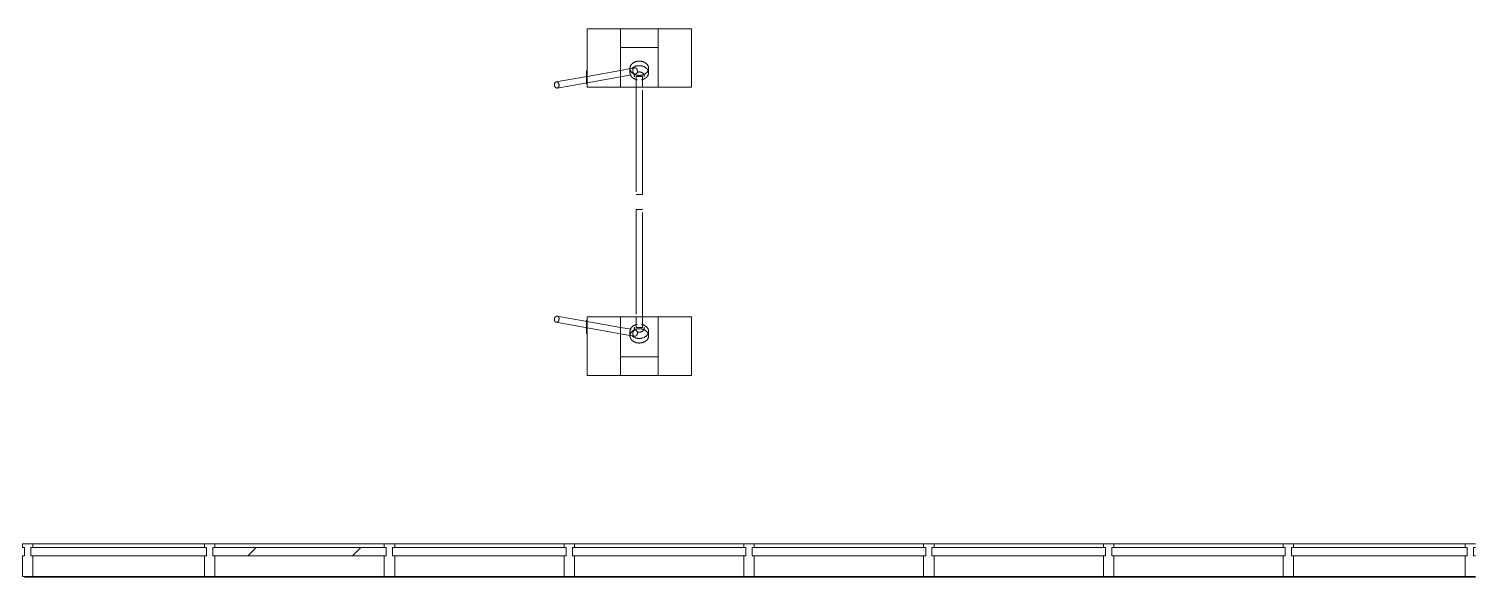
# Model space of a CAD drawing. Header units: millimetres. Extents: x 81731 to 272849, y -8553 to 29000.
# Drawn here: x 152629 to 159518, y 15040 to 17665 of the extents above; entities that cross this region are included whole.
import ezdxf

# ---------------------------------------------------------------- set-up
doc = ezdxf.new("R2010")
doc.units = ezdxf.units.MM
doc.linetypes.add('200_ШТРИХ__ш1_п0_6_', pattern=[800, 500, -300])
for name, color, linetype, lineweight in [('A-DETL-MBND-1', 7, '200_ШТРИХ__ш1_п0_6_', 9), ('A-GLAZ-CURT-2', 7, 'Continuous', 5), ('A-GLAZ-CWMG-2', 7, 'Continuous', 5)]:
    doc.layers.add(name, color=color, linetype=linetype, lineweight=lineweight)
doc.layers.add('A-FLOR-1', color=7, linetype='Continuous', lineweight=5, true_color=0xaaaaaa)

# ---------------------------------------------------------------- blocks, each defined once
blk = doc.blocks.new('Системная панель - Стекло - 40мм-23997895-2_4_3_птичка')
at = {"layer": 'A-GLAZ-CURT-2'}
for p, q in [((420, 0), (-420, 0)), ((-420, 0), (-420, -40)), ((420, -40), (420, 0)), ((-420, -40), (420, -40))]:
    blk.add_line(p, q, dxfattribs=at)
blk = doc.blocks.new('Прямоугольный импост - Импост структурный с накладкой - 160мм-23771928-2_4_3_птичка')
at = {"layer": 'A-GLAZ-CWMG-2'}
for p, q in [((7630, 15200), (6810, 15200)), ((7630, 15043), (6810, 15043))]:
    blk.add_line(p, q, dxfattribs=at)
blk = doc.blocks.new('Прямоугольный импост - Импост структурный с накладкой - 160мм-23997896-2_4_3_птичка')
at = {"layer": 'A-GLAZ-CWMG-2'}
for p, q in [((-50, 40), (-50, 140)), ((-50, 140), (-0.3, 140)), ((-40, 40), (-50, 40)), ((-50, -17), (-50, 0)), ((-50, 0), (-40, 0)), ((-40, 0), (-40, 40)), ((-10, 40), (-10, 0)), ((-0.3, 40), (-10, 40)), ((-10, 0), (-0.3, 0)), ((-0.3, -17), (-50, -17))]:
    blk.add_line(p, q, dxfattribs=at)
blk = doc.blocks.new('Прямоугольный импост - Импост структурный с накладкой - 160мм-23997897-2_4_3_птичка')
at = {"layer": 'A-GLAZ-CWMG-2'}
for p, q in [((0, 140), (-50, 140)), ((-50, 140), (-50, 40)), ((0, 40), (0, 140)), ((-50, 40), (-40, 40)), ((-40, 0), (-50, 0)), ((-50, 0), (-50, -17)), ((-40, 40), (-40, 0)), ((-10, 0), (-10, 40)), ((-10, 40), (0, 40)), ((0, 0), (-10, 0)), ((0, -17), (0, 0)), ((-50, -17), (0, -17))]:
    blk.add_line(p, q, dxfattribs=at)
blk = doc.blocks.new('Системная панель - Стекло - 40мм-23997898-2_4_3_птичка')
at = {"layer": 'A-GLAZ-CURT-2'}
h = blk.add_hatch(dxfattribs=at)
h.set_pattern_fill('FP_156', color=256, style=0, pattern_type=2)
h.set_pattern_definition([(45, (-13750.1, -14683), (-1414.21, 1414.21), [1000, -3000]), (45, (-14750.1, -15183), (-1414.21, 1414.21), [3000, -1000]), (45, (-12750.1, -15683), (-1414.21, 1414.21), [1000, -3000])])
h.paths.add_polyline_path([(420.1, -40), (420.1, 0), (-420.1, 0), (-420.1, -40)])
for p, q in [((420.1, 0), (-420.1, 0)), ((-420.1, 0), (-420.1, -40)), ((-420.1, -40), (420.1, -40)), ((420.1, -40), (420.1, 0))]:
    blk.add_line(p, q, dxfattribs=at)
blk = doc.blocks.new('Прямоугольный импост - Импост структурный с накладкой - 160мм-23771920-2_4_3_птичка')
at = {"layer": 'A-GLAZ-CWMG-2'}
for p, q in [((13660.3, 15200), (12840, 15200)), ((13660.3, 15043), (12840, 15043))]:
    blk.add_line(p, q, dxfattribs=at)
blk = doc.blocks.new('Прямоугольный импост - Импост структурный с накладкой - 160мм-23997894-2_4_3_птичка')
at = {"layer": 'A-GLAZ-CWMG-2'}
for p, q in [((-25, 40), (-25, 140)), ((-25, 140), (25, 140)), ((25, 140), (25, 40)), ((-15, 40), (-25, 40)), ((-25, -17), (-25, 0)), ((-25, 0), (-15, 0)), ((-15, 0), (-15, 40)), ((15, 40), (15, 0)), ((25, 40), (15, 40)), ((15, 0), (25, 0)), ((25, 0), (25, -17)), ((25, -17), (-25, -17))]:
    blk.add_line(p, q, dxfattribs=at)
blk = doc.blocks.new('Системная панель - Стекло - 40мм-23997899-2_4_3_птичка')
at = {"layer": 'A-GLAZ-CURT-2'}
for p, q in [((415, 0), (-415, 0)), ((-415, 0), (-415, -40)), ((415, -40), (415, 0)), ((-415, -40), (415, -40))]:
    blk.add_line(p, q, dxfattribs=at)
blk = doc.blocks.new('Прямоугольный импост - Импост структурный с накладкой - 160мм-23771909-2_4_3_птичка')
at = {"layer": 'A-GLAZ-CWMG-2'}
for p, q in [((11930, 15200), (11120, 15200)), ((11930, 15043), (11120, 15043))]:
    blk.add_line(p, q, dxfattribs=at)
blk = doc.blocks.new('Системная панель - Стекло - 40мм-V204-2_4_3_птичка')
at = {"layer": 'A-GLAZ-CURT-2'}
for p, q in [((415, 0), (-415, 0)), ((-415, 0), (-415, -40)), ((415, -40), (415, 0)), ((-415, -40), (415, -40))]:
    blk.add_line(p, q, dxfattribs=at)
blk = doc.blocks.new('Системная панель - Стекло - 40мм-V205-2_4_3_птичка')
at = {"layer": 'A-GLAZ-CURT-2'}
for p, q in [((415, 0), (-415, 0)), ((-415, 0), (-415, -40)), ((415, -40), (415, 0)), ((-415, -40), (415, -40))]:
    blk.add_line(p, q, dxfattribs=at)
blk = doc.blocks.new('Системная панель - Стекло - 40мм-V206-2_4_3_птичка')
at = {"layer": 'A-GLAZ-CURT-2'}
h = blk.add_hatch(dxfattribs=at)
h.set_pattern_fill('FP_158', color=256, style=0, pattern_type=2)
h.set_pattern_definition([(45, (-8585, -14683), (-1414.21, 1414.21), [1000, -3000]), (45, (-9585, -15183), (-1414.21, 1414.21), [3000, -1000]), (45, (-7585, -15683), (-1414.21, 1414.21), [1000, -3000])])
h.paths.add_polyline_path([(415, -40), (415, 0), (-415, 0), (-415, -40), (47, -40)])
for p, q in [((415, 0), (-415, 0)), ((-415, 0), (-415, -40)), ((415, -40), (415, 0)), ((-415, -40), (415, -40))]:
    blk.add_line(p, q, dxfattribs=at)
blk = doc.blocks.new('Системная панель - Стекло - 40мм-V207-2_4_3_птичка')
at = {"layer": 'A-GLAZ-CURT-2'}
for p, q in [((415, 0), (-415, 0)), ((-415, 0), (-415, -40)), ((415, -40), (415, 0)), ((-415, -40), (415, -40))]:
    blk.add_line(p, q, dxfattribs=at)
blk = doc.blocks.new('Системная панель - Стекло - 40мм-V208-2_4_3_птичка')
at = {"layer": 'A-GLAZ-CURT-2'}
for p, q in [((415, 0), (-415, 0)), ((-415, 0), (-415, -40)), ((415, -40), (415, 0)), ((-415, -40), (415, -40))]:
    blk.add_line(p, q, dxfattribs=at)
blk = doc.blocks.new('Gotschlich_Турникет-трипод_Тумбовый_Modul_Cross _R18 - Modul Cross 2-Arm-31992132-2_4_3_птичка')
at = {"layer": 'A-DETL-MBND-1'}
for p, q in [((-140, 250), (-140, 90)), ((-140, 90), (-140, 250)), ((-140, 250), (140, 250)), ((140, 250), (-140, 250)), ((140, 250), (140, 90)), ((140, 90), (140, 250)), ((-50.7, 90), (-140, 90)), ((-140, 90), (140, 90)), ((-140, 90), (-140, -90)), ((-140, 90), (-140, -90)), ((-140, -90), (-140, 90)), ((-140, 90), (-140, -90)), ((-140, 90), (140, 90)), ((-140, 90), (140, 90)), ((-140, -90), (-140, 90)), ((-140, 90), (-140, -90)), ((-140, 90), (140, 90)), ((-140, 90), (140, 90)), ((-140, 90), (140, 90)), ((-140, 90), (140, 90)), ((140, 90), (-50.7, 90)), ((-50.7, 90), (-50.7, -90)), ((140, -90), (140, 90)), ((140, -90), (140, 90)), ((140, 90), (140, -90)), ((140, -90), (140, 90)), ((140, 90), (140, -90)), ((70.8, 44.5), (49, 44.5)), ((94.8, 15), (88.7, 15)), ((140, 15), (94.8, 15)), ((653.7, 15), (140, 15)), ((47.1, -22.8), (50.9, -43.8)), ((49, -44.5), (70.8, -44.5)), ((50.9, -43.8), (59.1, -90)), ((89.6, -90), (80.4, -38.5)), ((88.7, -15), (94.8, -15)), ((94.8, -15), (140, -15)), ((140, -15), (653.7, -15)), ((140, -90), (-140, -90)), ((-140, -90), (-50.7, -90)), ((-140, -90), (140, -90)), ((140, -90), (-140, -90)), ((-140, -90), (140, -90)), ((140, -90), (-140, -90)), ((-140, -250), (-140, -90)), ((-140, -90), (-140, -250)), ((-140, -90), (60, -90)), ((-140, -90), (140, -90)), ((-50.7, -90), (140, -90)), ((59.1, -90), (87.7, -250)), ((87.7, -90), (140, -90)), ((118.2, -250), (89.6, -90)), ((140, -250), (140, -90)), ((140, -90), (140, -250)), ((-140, -250), (91.5, -250)), ((140, -250), (-140, -250)), ((63.6, -250), (60.8, -250)), ((60.8, -250), (63.6, -250)), ((60.8, -250), (60.8, -252)), ((63.6, -252), (60.8, -252)), ((60.8, -252), (63.6, -252)), ((64.9, -250), (62.5, -250)), ((62.5, -250), (73, -250)), ((62.5, -250), (62.5, -252)), ((73, -252), (62.5, -252)), ((62.5, -252), (64.9, -252)), ((76.7, -250), (63.6, -250)), ((63.6, -250), (65.8, -250)), ((63.6, -250), (63.6, -252)), ((65.8, -252), (63.6, -252)), ((63.6, -252), (76.7, -252)), ((68.9, -250), (63.9, -250)), ((63.9, -250), (65.6, -250)), ((63.9, -250), (63.9, -252)), ((65.6, -252), (63.9, -252)), ((63.9, -252), (68.9, -252)), ((65.7, -250), (64.5, -250)), ((64.5, -250), (77.5, -250)), ((64.5, -250), (64.5, -252)), ((77.5, -252), (64.5, -252)), ((64.5, -252), (65.7, -252)), ((66.4, -250), (64.9, -250)), ((64.9, -250), (64.9, -252)), ((64.9, -252), (66.4, -252)), ((65.6, -250), (67.2, -250)), ((67.2, -252), (65.6, -252)), ((77.9, -250), (65.7, -250)), ((65.7, -250), (65.7, -252)), ((65.7, -252), (77.9, -252)), ((65.8, -250), (78.2, -250)), ((65.8, -250), (65.8, -252)), ((78.2, -252), (65.8, -252)), ((79.3, -250), (66.4, -250)), ((66.4, -252), (79.3, -252)), ((67.2, -250), (80.3, -250)), ((67.2, -250), (67.2, -252)), ((80.3, -252), (67.2, -252)), ((69.5, -250), (68.9, -250)), ((68.9, -250), (68.9, -252)), ((68.9, -252), (69.5, -252)), ((70.9, -250), (69.5, -250)), ((69.5, -250), (69.5, -252)), ((69.5, -252), (70.9, -252)), ((81.4, -250), (70.9, -250)), ((70.9, -252), (81.4, -252)), ((73, -250), (74.2, -250)), ((73, -250), (73, -252)), ((74.2, -252), (73, -252)), ((74.2, -250), (75, -250)), ((75, -252), (74.2, -252)), ((75, -250), (80, -250)), ((75, -250), (75, -252)), ((80, -252), (75, -252)), ((78.1, -250), (76.7, -250)), ((76.7, -250), (76.7, -252)), ((76.7, -252), (78.1, -252)), ((77.5, -250), (79, -250)), ((77.5, -252), (77.5, -250)), ((79, -252), (77.5, -252)), ((80.3, -250), (77.9, -250)), ((77.9, -250), (77.9, -252)), ((77.9, -252), (80.3, -252)), ((80, -250), (78.1, -250)), ((78.1, -252), (80, -252)), ((78.2, -250), (79.3, -250)), ((78.2, -252), (78.2, -250)), ((79.3, -252), (78.2, -252)), ((79, -250), (81.4, -250)), ((81.4, -252), (79, -252)), ((79.3, -250), (79.3, -252)), ((80, -250), (80, -252)), ((80.3, -250), (83.1, -250)), ((83.1, -250), (80.3, -250)), ((80.3, -250), (80.3, -252)), ((80.3, -250), (80.3, -252)), ((80.3, -252), (83.1, -252)), ((83.1, -252), (80.3, -252)), ((81.4, -250), (81.4, -252)), ((83, -250), (86.2, -250)), ((86.3, -250), (83, -250)), ((83, -250), (86.2, -250)), ((83, -250), (83, -252)), ((86.2, -252), (83, -252)), ((83, -252), (86.3, -252)), ((83.1, -250), (83.1, -252)), ((86.2, -250), (91.5, -250)), ((86.2, -250), (91.5, -250)), ((86.2, -252), (86.2, -250)), ((91.5, -252), (86.2, -252)), ((86.9, -250), (86.3, -250)), ((86.3, -250), (86.3, -252)), ((86.3, -252), (86.9, -252)), ((90.7, -250), (86.9, -250)), ((86.9, -250), (86.9, -252)), ((86.9, -252), (90.7, -252)), ((88.3, -250), (87.5, -250)), ((87.5, -250), (90.1, -250)), ((87.5, -250), (87.5, -252)), ((90.1, -252), (87.5, -252)), ((87.5, -252), (88.3, -252)), ((87.7, -250), (114, -397.6)), ((89.2, -250), (88.3, -250)), ((88.3, -250), (88.3, -252)), ((88.3, -252), (89.2, -252)), ((90.1, -250), (89.2, -250)), ((89.2, -250), (89.2, -252)), ((89.2, -252), (90.1, -252)), ((90.1, -252), (90.1, -250)), ((91.3, -250), (90.7, -250)), ((91.3, -250), (90.7, -250)), ((90.7, -250), (90.7, -252)), ((90.7, -252), (91.3, -252)), ((94.6, -250), (91.3, -250)), ((94.6, -250), (91.3, -250)), ((91.3, -250), (91.3, -252)), ((91.3, -252), (94.6, -252)), ((91.5, -250), (94.6, -250)), ((91.5, -250), (94.6, -250)), ((91.5, -250), (91.5, -252)), ((94.6, -252), (91.5, -252)), ((96.9, -250), (93.7, -250)), ((93.7, -250), (97.1, -250)), ((93.7, -250), (93.7, -252)), ((97.1, -252), (93.7, -252)), ((93.7, -252), (96.9, -252)), ((94.6, -250), (94.6, -252)), ((102.1, -250), (96.9, -250)), ((96.9, -250), (96.9, -252)), ((96.9, -252), (102.1, -252)), ((97.1, -250), (99.1, -250)), ((97.1, -252), (97.1, -250)), ((99.1, -252), (97.1, -252)), ((99.1, -250), (99.9, -250)), ((99.1, -250), (99.1, -252)), ((99.9, -252), (99.1, -252)), ((99.9, -250), (102, -250)), ((99.9, -250), (99.9, -252)), ((102, -252), (99.9, -252)), ((102, -250), (105.3, -250)), ((102, -250), (102, -252)), ((105.3, -252), (102, -252)), ((105.3, -250), (102.1, -250)), ((102.1, -250), (102.1, -252)), ((102.1, -252), (105.3, -252)), ((105.3, -250), (105.3, -252)), ((106.9, -250), (110.1, -250)), ((110.1, -250), (106.9, -250)), ((106.9, -252), (106.9, -250)), ((106.9, -250), (106.9, -252)), ((106.9, -252), (110.1, -252)), ((110.1, -252), (106.9, -252)), ((110, -250), (107, -250)), ((107, -250), (110, -250)), ((107, -250), (107, -252)), ((107, -250), (107, -252)), ((110, -252), (107, -252)), ((107, -252), (110, -252)), ((110, -252), (110, -250)), ((110, -250), (110, -252)), ((110.1, -250), (110.1, -252)), ((110.1, -250), (110.1, -252)), ((116, -250), (111.8, -250)), ((111.8, -250), (115.5, -250)), ((111.8, -250), (111.8, -252)), ((115.5, -252), (111.8, -252)), ((111.8, -252), (116, -252)), ((115.6, -250), (111.9, -250)), ((111.9, -250), (116, -250)), ((111.9, -250), (111.9, -252)), ((116, -252), (111.9, -252)), ((111.9, -252), (115.6, -252)), ((115.5, -250), (117.8, -250)), ((115.5, -252), (115.5, -250)), ((117.8, -252), (115.5, -252)), ((117.8, -250), (115.6, -250)), ((115.6, -250), (115.6, -252)), ((115.6, -252), (117.8, -252)), ((116, -250), (116, -252)), ((116.7, -250), (140, -250)), ((117.8, -250), (120.1, -250)), ((120.2, -250), (117.8, -250)), ((117.8, -250), (117.8, -252)), ((117.8, -250), (117.8, -252)), ((117.8, -252), (120.2, -252)), ((120.1, -252), (117.8, -252)), ((143.6, -392.3), (118.2, -250)), ((123.8, -250), (119.8, -250)), ((119.8, -250), (123.8, -250)), ((119.8, -250), (119.8, -252)), ((123.8, -252), (119.8, -252)), ((119.8, -252), (123.8, -252)), ((120.1, -250), (123.8, -250)), ((120.1, -250), (120.1, -252)), ((123.8, -252), (120.1, -252)), ((123.8, -250), (120.2, -250)), ((120.2, -250), (120.2, -252)), ((120.2, -252), (123.8, -252)), ((123.8, -250), (123.8, -252)), ((123.8, -250), (123.8, -252))]:
    blk.add_line(p, q, dxfattribs=at)
for centre, major_axis, ratio, start_param, end_param in [((49, 0), (0, 44.5), 0.767231, 4.712389, 7.853982), ((49, 0), (0, 44.5), 0.767231, 1.570796, 4.712389), ((70.8, 0), (0, 44.5), 0.767231, 1.123331, 1.570796), ((70.8, 0), (0, 44.5), 0.767231, 1.570796, 2.018261), ((70.8, 0), (0, 44.5), 0.767231, 0.334478, 1.047198), ((70.8, 0), (0, 44.5), 0.767231, 4.950725, 6.617663), ((85, 0), (0, 23.8), 0.767231, 0.363973, 1.570796), ((85, 0), (0, 23.8), 0.767231, 1.570796, 2.040343), ((85, 0), (0, 23.8), 0.767231, 5.969026, 6.597345), ((88.7, 0), (0, 15), 0.001848, 0, 0.523599), ((88.7, 0), (0, 15), 0.001848, 5.759587, 6.283185), ((88.7, 0), (0, 15), 0.001848, 0.523599, 0.785398), ((88.7, 0), (0, 15), 0.001848, 5.497787, 5.759587), ((88.7, 0), (0, 15), 0.001848, 0.785398, 1.570796), ((88.7, 0), (0, 15), 0.001848, 4.974188, 5.497787), ((88.7, 0), (0, 15), 0.001848, 4.712389, 4.974188), ((88.7, 0), (0, 15), 0.001848, 4.45059, 4.712389), ((88.7, 0), (0, 15), 0.001848, 1.570796, 1.832596), ((653.7, 0), (0, 15), 0.001848, 0, 1.570796), ((653.7, 0), (0, 15), 0.001848, 4.712389, 6.283185), ((653.7, 0), (0, 15), 0.001848, 1.570796, 3.141593), ((653.7, 0), (0, 15), 0.001848, 3.141593, 4.712389), ((70.8, 0), (0, 44.5), 0.767231, 2.094395, 2.419433), ((61.9, -20.2), (14.8, 2.6), 0.738826, 2.172757, 3.743553), ((61.9, -20.2), (14.8, 2.6), 0.738826, 3.743553, 4.528951), ((61.9, -20.2), (14.8, 2.6), 0.738826, 1.910957, 2.172757), ((61.9, -20.2), (14.8, 2.6), 0.738826, 1.387359, 1.910957), ((61.9, -20.2), (14.8, 2.6), 0.738826, 4.528951, 4.790751), ((61.9, -20.2), (14.8, 2.6), 0.738826, 0.601961, 1.387359), ((70.8, 0), (0, 44.5), 0.767231, 2.935913, 4.474053), ((61.9, -20.2), (14.8, 2.6), 0.738826, 4.790751, 5.31435), ((61.9, -20.2), (14.8, 2.6), 0.738826, 5.31435, 6.099748), ((61.9, -20.2), (14.8, 2.6), 0.738826, 6.099748, 6.885146), ((85, 0), (0, 23.8), 0.767231, 2.827433, 3.455752), ((88.7, 0), (0, 15), 0.001848, 1.832596, 2.094395), ((88.7, 0), (0, 15), 0.001848, 3.926991, 4.45059), ((88.7, 0), (0, 15), 0.001848, 2.094395, 2.356194), ((88.7, 0), (0, 15), 0.001848, 2.356194, 2.617994), ((88.7, 0), (0, 15), 0.001848, 3.665191, 3.926991), ((88.7, 0), (0, 15), 0.001848, 2.617994, 2.879793), ((88.7, 0), (0, 15), 0.001848, 3.141593, 3.665191), ((88.7, 0), (0, 15), 0.001848, 2.879793, 3.141593), ((128.8, -395), (14.8, 2.6), 0.738826, 2.696356, 2.958155), ((128.8, -395), (14.8, 2.6), 0.738826, 2.958155, 3.219954), ((128.8, -395), (14.8, 2.6), 0.738826, 3.219954, 3.743553), ((128.8, -395), (14.8, 2.6), 0.738826, 0.601961, 2.696356), ((128.8, -395), (14.8, 2.6), 0.738826, 3.743553, 6.361547), ((128.8, -395), (14.8, 2.6), 0.738826, 0.078362, 0.601961)]:
    blk.add_ellipse(centre, major_axis=major_axis, ratio=ratio, start_param=start_param, end_param=end_param, dxfattribs=at)
blk = doc.blocks.new('Gotschlich_Турникет-трипод_Тумбовый_Modul_Cross _R18 - Modul Cross 2-Arm-31997083-2_4_3_птичка')
at = {"layer": 'A-DETL-MBND-1'}
for p, q in [((114, 397.6), (87.7, 250)), ((118.2, 250), (143.6, 392.3)), ((-140, 250), (-140, 90)), ((-140, 90), (-140, 250)), ((91.5, 250), (-140, 250)), ((-140, 250), (140, 250)), ((87.7, 250), (59.1, 90)), ((63.6, 252), (60.8, 252)), ((60.8, 252), (63.6, 252)), ((60.8, 252), (60.8, 250)), ((63.6, 250), (60.8, 250)), ((60.8, 250), (63.6, 250)), ((64.9, 252), (62.5, 252)), ((62.5, 252), (73, 252)), ((62.5, 252), (62.5, 250)), ((73, 250), (62.5, 250)), ((62.5, 250), (64.9, 250)), ((76.7, 252), (63.6, 252)), ((63.6, 252), (65.8, 252)), ((63.6, 252), (63.6, 250)), ((65.8, 250), (63.6, 250)), ((63.6, 250), (76.7, 250)), ((68.9, 252), (63.9, 252)), ((63.9, 252), (65.6, 252)), ((63.9, 252), (63.9, 250)), ((65.6, 250), (63.9, 250)), ((63.9, 250), (68.9, 250)), ((65.7, 252), (64.5, 252)), ((64.5, 252), (77.5, 252)), ((64.5, 252), (64.5, 250)), ((77.5, 250), (64.5, 250)), ((64.5, 250), (65.7, 250)), ((66.4, 252), (64.9, 252)), ((64.9, 252), (64.9, 250)), ((64.9, 250), (66.4, 250)), ((65.6, 252), (67.2, 252)), ((67.2, 250), (65.6, 250)), ((77.9, 252), (65.7, 252)), ((65.7, 252), (65.7, 250)), ((65.7, 250), (77.9, 250)), ((65.8, 252), (78.2, 252)), ((65.8, 252), (65.8, 250)), ((78.2, 250), (65.8, 250)), ((79.3, 252), (66.4, 252)), ((66.4, 250), (79.3, 250)), ((67.2, 252), (80.3, 252)), ((67.2, 252), (67.2, 250)), ((80.3, 250), (67.2, 250)), ((69.5, 252), (68.9, 252)), ((68.9, 252), (68.9, 250)), ((68.9, 250), (69.5, 250)), ((70.9, 252), (69.5, 252)), ((69.5, 252), (69.5, 250)), ((69.5, 250), (70.9, 250)), ((81.4, 252), (70.9, 252)), ((70.9, 250), (81.4, 250)), ((73, 252), (74.2, 252)), ((73, 252), (73, 250)), ((74.2, 250), (73, 250)), ((74.2, 252), (75, 252)), ((75, 250), (74.2, 250)), ((75, 252), (80, 252)), ((75, 252), (75, 250)), ((80, 250), (75, 250)), ((78.1, 252), (76.7, 252)), ((76.7, 252), (76.7, 250)), ((76.7, 250), (78.1, 250)), ((77.5, 252), (79, 252)), ((77.5, 250), (77.5, 252)), ((79, 250), (77.5, 250)), ((80.3, 252), (77.9, 252)), ((77.9, 252), (77.9, 250)), ((77.9, 250), (80.3, 250)), ((80, 252), (78.1, 252)), ((78.1, 250), (80, 250)), ((78.2, 252), (79.3, 252)), ((78.2, 250), (78.2, 252)), ((79.3, 250), (78.2, 250)), ((79, 252), (81.4, 252)), ((81.4, 250), (79, 250)), ((79.3, 252), (79.3, 250)), ((80, 252), (80, 250)), ((80.3, 252), (83.1, 252)), ((83.1, 252), (80.3, 252)), ((80.3, 252), (80.3, 250)), ((80.3, 252), (80.3, 250)), ((80.3, 250), (83.1, 250)), ((83.1, 250), (80.3, 250)), ((81.4, 252), (81.4, 250)), ((86.3, 252), (83, 252)), ((83, 252), (86.2, 252)), ((83, 252), (83, 250)), ((83, 250), (86.2, 250)), ((86.2, 250), (83, 250)), ((83, 250), (86.3, 250)), ((83.1, 252), (83.1, 250)), ((86.2, 252), (91.5, 252)), ((86.2, 250), (86.2, 252)), ((86.2, 250), (91.5, 250)), ((91.5, 250), (86.2, 250)), ((86.9, 252), (86.3, 252)), ((86.3, 252), (86.3, 250)), ((86.3, 250), (86.9, 250)), ((90.7, 252), (86.9, 252)), ((86.9, 252), (86.9, 250)), ((86.9, 250), (90.7, 250)), ((88.3, 252), (87.5, 252)), ((87.5, 252), (90.1, 252)), ((87.5, 252), (87.5, 250)), ((90.1, 250), (87.5, 250)), ((87.5, 250), (88.3, 250)), ((89.2, 252), (88.3, 252)), ((88.3, 252), (88.3, 250)), ((88.3, 250), (89.2, 250)), ((90.1, 252), (89.2, 252)), ((89.2, 252), (89.2, 250)), ((89.2, 250), (90.1, 250)), ((89.6, 90), (118.2, 250)), ((90.1, 250), (90.1, 252)), ((91.3, 252), (90.7, 252)), ((90.7, 252), (90.7, 250)), ((91.3, 250), (90.7, 250)), ((90.7, 250), (91.3, 250)), ((94.6, 252), (91.3, 252)), ((91.3, 252), (91.3, 250)), ((94.6, 250), (91.3, 250)), ((91.3, 250), (94.6, 250)), ((91.5, 252), (94.6, 252)), ((91.5, 252), (91.5, 250)), ((91.5, 250), (94.6, 250)), ((94.6, 250), (91.5, 250)), ((96.9, 252), (93.7, 252)), ((93.7, 252), (97.1, 252)), ((93.7, 252), (93.7, 250)), ((97.1, 250), (93.7, 250)), ((93.7, 250), (96.9, 250)), ((94.6, 252), (94.6, 250)), ((102.1, 252), (96.9, 252)), ((96.9, 252), (96.9, 250)), ((96.9, 250), (102.1, 250)), ((97.1, 252), (99.1, 252)), ((97.1, 250), (97.1, 252)), ((99.1, 250), (97.1, 250)), ((99.1, 252), (99.9, 252)), ((99.1, 252), (99.1, 250)), ((99.9, 250), (99.1, 250)), ((99.9, 252), (102, 252)), ((99.9, 252), (99.9, 250)), ((102, 250), (99.9, 250)), ((102, 252), (105.3, 252)), ((102, 252), (102, 250)), ((105.3, 250), (102, 250)), ((105.3, 252), (102.1, 252)), ((102.1, 252), (102.1, 250)), ((102.1, 250), (105.3, 250)), ((105.3, 252), (105.3, 250)), ((106.9, 252), (110.1, 252)), ((110.1, 252), (106.9, 252)), ((106.9, 250), (106.9, 252)), ((106.9, 252), (106.9, 250)), ((106.9, 250), (110.1, 250)), ((110.1, 250), (106.9, 250)), ((110, 252), (107, 252)), ((107, 252), (110, 252)), ((107, 252), (107, 250)), ((107, 252), (107, 250)), ((110, 250), (107, 250)), ((107, 250), (110, 250)), ((110, 250), (110, 252)), ((110, 252), (110, 250)), ((110.1, 252), (110.1, 250)), ((110.1, 252), (110.1, 250)), ((116, 252), (111.8, 252)), ((111.8, 252), (115.5, 252)), ((111.8, 252), (111.8, 250)), ((115.5, 250), (111.8, 250)), ((111.8, 250), (116, 250)), ((115.6, 252), (111.9, 252)), ((111.9, 252), (116, 252)), ((111.9, 252), (111.9, 250)), ((116, 250), (111.9, 250)), ((111.9, 250), (115.6, 250)), ((115.5, 252), (117.8, 252)), ((115.5, 250), (115.5, 252)), ((117.8, 250), (115.5, 250)), ((117.8, 252), (115.6, 252)), ((115.6, 252), (115.6, 250)), ((115.6, 250), (117.8, 250)), ((116, 252), (116, 250)), ((140, 250), (116.7, 250)), ((117.8, 252), (120.1, 252)), ((120.2, 252), (117.8, 252)), ((117.8, 252), (117.8, 250)), ((117.8, 252), (117.8, 250)), ((117.8, 250), (120.2, 250)), ((120.1, 250), (117.8, 250)), ((123.8, 252), (119.8, 252)), ((119.8, 252), (123.8, 252)), ((119.8, 252), (119.8, 250)), ((123.8, 250), (119.8, 250)), ((119.8, 250), (123.8, 250)), ((120.1, 252), (123.8, 252)), ((120.1, 252), (120.1, 250)), ((123.8, 250), (120.1, 250)), ((123.8, 252), (120.2, 252)), ((120.2, 252), (120.2, 250)), ((120.2, 250), (123.8, 250)), ((123.8, 252), (123.8, 250)), ((123.8, 252), (123.8, 250)), ((140, 250), (140, 90)), ((140, 90), (140, 250)), ((-50.7, 90), (-140, 90)), ((-140, 90), (140, 90)), ((-140, 90), (-140, -90)), ((-140, 90), (-140, -90)), ((-140, 90), (-140, -90)), ((-140, -90), (-140, 90)), ((140, 90), (-140, 90)), ((-140, 90), (140, 90)), ((-140, 90), (-140, -90)), ((-140, -90), (-140, 90)), ((140, 90), (-140, 90)), ((-140, 90), (140, 90)), ((60, 90), (-140, 90)), ((140, 90), (-140, 90)), ((140, 90), (-50.7, 90)), ((-50.7, 90), (-50.7, -90)), ((59.1, 90), (50.9, 43.8)), ((80.4, 38.5), (89.6, 90)), ((140, 90), (87.7, 90)), ((140, -90), (140, 90)), ((140, 90), (140, -90)), ((140, -90), (140, 90)), ((140, 90), (140, -90)), ((140, -90), (140, 90)), ((50.9, 43.8), (47.1, 22.8)), ((70.8, 44.5), (49, 44.5)), ((94.8, 15), (88.7, 15)), ((140, 15), (94.8, 15)), ((653.7, 15), (140, 15)), ((49, -44.5), (70.8, -44.5)), ((88.7, -15), (94.8, -15)), ((94.8, -15), (140, -15)), ((140, -15), (653.7, -15)), ((140, -90), (-140, -90)), ((-140, -90), (-50.7, -90)), ((140, -90), (-140, -90)), ((140, -90), (-140, -90)), ((140, -90), (-140, -90)), ((140, -90), (-140, -90)), ((-140, -250), (-140, -90)), ((-140, -90), (-140, -250)), ((140, -90), (-140, -90)), ((140, -90), (-140, -90)), ((-50.7, -90), (140, -90)), ((140, -250), (140, -90)), ((140, -90), (140, -250)), ((140, -250), (-140, -250)), ((-140, -250), (140, -250))]:
    blk.add_line(p, q, dxfattribs=at)
for centre, major_axis, ratio, start_param, end_param in [((128.8, 395), (-14.8, 2.6), 0.738826, 6.204824, 6.466623), ((128.8, 395), (-14.8, 2.6), 0.738826, 0.183438, 0.445237), ((128.8, 395), (-14.8, 2.6), 0.738826, 5.681225, 6.204824), ((128.8, 395), (-14.8, 2.6), 0.738826, 0.445237, 2.539632), ((128.8, 395), (-14.8, 2.6), 0.738826, 3.063231, 5.681225), ((128.8, 395), (-14.8, 2.6), 0.738826, 2.539632, 3.063231), ((49, 0), (0, 44.5), 0.767231, 4.712389, 7.853982), ((70.8, 0), (0, 44.5), 0.767231, 1.123331, 1.570796), ((70.8, 0), (0, 44.5), 0.767231, 0.72216, 1.047198), ((61.9, 20.2), (-14.8, 2.6), 0.738826, 0, 0.445237), ((61.9, 20.2), (-14.8, 2.6), 0.738826, 6.204824, 6.283185), ((61.9, 20.2), (-14.8, 2.6), 0.738826, 5.681225, 6.204824), ((61.9, 20.2), (-14.8, 2.6), 0.738826, 0.445237, 0.707036), ((61.9, 20.2), (-14.8, 2.6), 0.738826, 0.707036, 0.968836), ((61.9, 20.2), (-14.8, 2.6), 0.738826, 4.895827, 5.681225), ((61.9, 20.2), (-14.8, 2.6), 0.738826, 0.968836, 1.754234), ((61.9, 20.2), (-14.8, 2.6), 0.738826, 4.634027, 4.895827), ((61.9, 20.2), (-14.8, 2.6), 0.738826, 1.754234, 2.539632), ((70.8, 0), (0, 44.5), 0.767231, 4.950725, 6.488865), ((61.9, 20.2), (-14.8, 2.6), 0.738826, 4.110428, 4.634027), ((85, 0), (0, 23.8), 0.767231, 1.10125, 1.570796), ((61.9, 20.2), (-14.8, 2.6), 0.738826, 3.32503, 4.110428), ((61.9, 20.2), (-14.8, 2.6), 0.738826, 2.539632, 3.063231), ((61.9, 20.2), (-14.8, 2.6), 0.738826, 3.063231, 3.141593), ((61.9, 20.2), (-14.8, 2.6), 0.738826, 3.141593, 3.32503), ((85, 0), (0, 23.8), 0.767231, 5.969026, 6.597345), ((88.7, 0), (0, 15), 0.001848, 0, 0.523599), ((88.7, 0), (0, 15), 0.001848, 5.759587, 6.283185), ((88.7, 0), (0, 15), 0.001848, 0.523599, 0.785398), ((88.7, 0), (0, 15), 0.001848, 5.497787, 5.759587), ((88.7, 0), (0, 15), 0.001848, 0.785398, 1.570796), ((88.7, 0), (0, 15), 0.001848, 4.974188, 5.497787), ((88.7, 0), (0, 15), 0.001848, 4.712389, 4.974188), ((653.7, 0), (0, 15), 0.001848, 0, 1.570796), ((653.7, 0), (0, 15), 0.001848, 4.712389, 6.283185), ((49, 0), (0, 44.5), 0.767231, 1.570796, 4.712389), ((70.8, 0), (0, 44.5), 0.767231, 1.570796, 2.018261), ((70.8, 0), (0, 44.5), 0.767231, 2.094395, 2.807115), ((70.8, 0), (0, 44.5), 0.767231, 2.807115, 4.474053), ((85, 0), (0, 23.8), 0.767231, 1.570796, 2.77762), ((85, 0), (0, 23.8), 0.767231, 2.827433, 3.455752), ((88.7, 0), (0, 15), 0.001848, 1.570796, 2.356194), ((88.7, 0), (0, 15), 0.001848, 4.45059, 4.712389), ((88.7, 0), (0, 15), 0.001848, 3.926991, 4.45059), ((88.7, 0), (0, 15), 0.001848, 2.356194, 2.617994), ((88.7, 0), (0, 15), 0.001848, 3.665191, 3.926991), ((88.7, 0), (0, 15), 0.001848, 2.617994, 2.879793), ((88.7, 0), (0, 15), 0.001848, 3.141593, 3.665191), ((88.7, 0), (0, 15), 0.001848, 2.879793, 3.141593), ((653.7, 0), (0, 15), 0.001848, 1.570796, 3.141593), ((653.7, 0), (0, 15), 0.001848, 3.141593, 4.712389)]:
    blk.add_ellipse(centre, major_axis=major_axis, ratio=ratio, start_param=start_param, end_param=end_param, dxfattribs=at)

msp = doc.modelspace()

# ---------------------------------------------------------------- linework, layer by layer
at = {"layer": 'A-FLOR-1'}
msp.add_line((159548.6, 15040), (152608.6, 15040), dxfattribs=at)

# ---------------------------------------------------------------- block references
at = {"layer": 'A-DETL-MBND-1'}
for name, p, rotation in [('Gotschlich_Турникет-трипод_Тумбовый_Modul_Cross _R18 - Modul Cross 2-Arm-31992132-2_4_3_птичка', (155548.6, 17525.2), 269.9999999999999), ('Gotschlich_Турникет-трипод_Тумбовый_Modul_Cross _R18 - Modul Cross 2-Arm-31997083-2_4_3_птичка', (155548.6, 16146.2), 89.99999999999973)]:
    msp.add_blockref(name, p, dxfattribs=dict(at, rotation=rotation))
at = {"layer": 'A-GLAZ-CURT-2'}
for name, p in [('Системная панель - Стекло - 40мм-23997895-2_4_3_птичка', (153058.6, 15183)), ('Системная панель - Стекло - 40мм-V206-2_4_3_птичка', (153923.6, 15183)), ('Системная панель - Стекло - 40мм-V204-2_4_3_птичка', (154783.6, 15183)), ('Системная панель - Стекло - 40мм-V205-2_4_3_птичка', (155643.6, 15183)), ('Системная панель - Стекло - 40мм-V208-2_4_3_птичка', (156503.6, 15183)), ('Системная панель - Стекло - 40мм-23997899-2_4_3_птичка', (157363.6, 15183)), ('Системная панель - Стекло - 40мм-V207-2_4_3_птичка', (158223.6, 15183)), ('Системная панель - Стекло - 40мм-23997898-2_4_3_птичка', (159088.7, 15183))]:
    msp.add_blockref(name, p, dxfattribs=at)
at = {"layer": 'A-GLAZ-CWMG-2', "rotation": 180}
msp.add_blockref('Прямоугольный импост - Импост структурный с накладкой - 160мм-23997897-2_4_3_птичка', (152598.6, 15183), dxfattribs=at)
at = {"layer": 'A-GLAZ-CWMG-2'}
for name, p in [('Прямоугольный импост - Импост структурный с накладкой - 160мм-23771928-2_4_3_птичка', (145838.6, 0)), ('Прямоугольный импост - Импост структурный с накладкой - 160мм-23771909-2_4_3_птичка', (142398.6, 0)), ('Прямоугольный импост - Импост структурный с накладкой - 160мм-23771909-2_4_3_птичка', (143258.6, 0)), ('Прямоугольный импост - Импост структурный с накладкой - 160мм-23771909-2_4_3_птичка', (144118.6, 0)), ('Прямоугольный импост - Импост структурный с накладкой - 160мм-23771909-2_4_3_птичка', (144978.6, 0)), ('Прямоугольный импост - Импост структурный с накладкой - 160мм-23771909-2_4_3_птичка', (145838.6, 0)), ('Прямоугольный импост - Импост структурный с накладкой - 160мм-23771909-2_4_3_птичка', (146698.6, 0)), ('Прямоугольный импост - Импост структурный с накладкой - 160мм-23771920-2_4_3_птичка', (145838.6, 0))]:
    msp.add_blockref(name, p, dxfattribs=at)
at = {"layer": 'A-GLAZ-CWMG-2', "extrusion": (0, 0, -1), "rotation": 180}
for name, p in [('Прямоугольный импост - Импост структурный с накладкой - 160мм-23997894-2_4_3_птичка', (-153493.6, 15183)), ('Прямоугольный импост - Импост структурный с накладкой - 160мм-23997894-2_4_3_птичка', (-154353.6, 15183)), ('Прямоугольный импост - Импост структурный с накладкой - 160мм-23997894-2_4_3_птичка', (-155213.6, 15183)), ('Прямоугольный импост - Импост структурный с накладкой - 160мм-23997894-2_4_3_птичка', (-156073.6, 15183)), ('Прямоугольный импост - Импост структурный с накладкой - 160мм-23997894-2_4_3_птичка', (-156933.6, 15183)), ('Прямоугольный импост - Импост структурный с накладкой - 160мм-23997894-2_4_3_птичка', (-157793.6, 15183)), ('Прямоугольный импост - Импост структурный с накладкой - 160мм-23997894-2_4_3_птичка', (-158653.6, 15183)), ('Прямоугольный импост - Импост структурный с накладкой - 160мм-23997896-2_4_3_птичка', (-159548.8, 15183))]:
    msp.add_blockref(name, p, dxfattribs=at)

doc.saveas('drawing.dxf')
